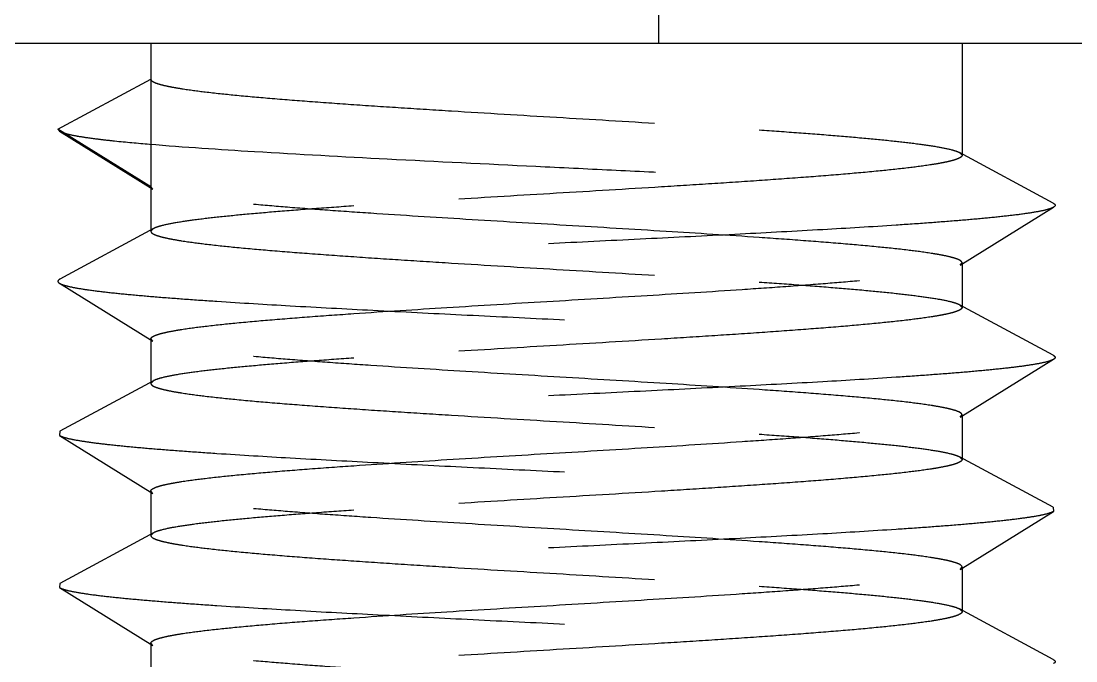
# Model space of a CAD drawing. Header units: inches. Extents: x 504 to 965, y -420 to -94.
# Drawn here: x 845.059 to 847.139, y -335.445 to -334.184 of the extents above; entities that cross this region are included whole.
import ezdxf

# ---------------------------------------------------------------- set-up
doc = ezdxf.new("R2010")
doc.units = ezdxf.units.IN
doc.header["$LTSCALE"] = 10
doc.header["$MEASUREMENT"] = 0
doc.linetypes.add('CENTER', pattern=[0.6, 0.375, -0.075, 0.075, -0.075])
doc.linetypes.add('HIDDEN', pattern=[0.2, 0.1, -0.1])
doc.layers.get('0').update_dxf_attribs({"linetype": 'CONTINUOUS'})
doc.layers.add('DEFAULT_2', color=8, linetype='HIDDEN')

msp = doc.modelspace()

# ---------------------------------------------------------------- linework, layer by layer
at = {"color": 7, "linetype": 'Continuous'}
msp.add_line((577.5555, -334.2269), (895.8513, -334.2269), dxfattribs=at)
at = {"linetype": 'CENTER'}
msp.add_arc((736.7034, -1690.9897), 1356.7628, 83.2637115, 96.7362885, dxfattribs=at)
at = {"layer": 'DEFAULT_2', "color": 8, "linetype": 'HIDDEN'}
for p, q in [((846.3163, -334.2269), (846.3163, -332.7269)), ((846.1163, -333.0269), (846.1163, -334.2269)), ((845.3147, -334.2269), (845.3147, -334.5983)), ((846.9147, -334.2269), (846.9147, -334.4483)), ((845.1312, -334.3969), (845.3147, -334.2983)), ((845.3147, -334.5105), (845.1312, -334.3969)), ((845.1312, -334.3969), (845.1342, -334.4007)), ((845.1342, -334.4007), (845.3184, -334.5151)), ((847.0943, -334.5426), (846.9098, -334.443)), ((846.9098, -334.443), (846.9147, -334.4483)), ((845.3184, -334.5151), (845.3147, -334.5105)), ((846.911, -334.6651), (847.0952, -334.5507)), ((845.3196, -334.593), (845.1352, -334.6926)), ((845.3196, -334.593), (845.3147, -334.5983)), ((846.911, -334.6651), (846.9147, -334.6605)), ((846.9147, -334.6605), (846.9147, -334.7483)), ((845.1342, -334.7007), (845.3184, -334.8151)), ((847.0943, -334.8426), (846.9098, -334.743)), ((846.9098, -334.743), (846.9147, -334.7483)), ((845.3184, -334.8151), (845.3147, -334.8105)), ((845.3147, -334.8105), (845.3147, -334.8983)), ((846.911, -334.9651), (847.0952, -334.8507)), ((845.3196, -334.893), (845.1352, -334.9926)), ((845.3196, -334.893), (845.3147, -334.8983)), ((846.911, -334.9651), (846.9147, -334.9605)), ((846.9147, -334.9605), (846.9147, -335.0483)), ((845.1352, -334.9926), (845.1342, -335.0007)), ((845.1342, -335.0007), (845.3184, -335.1151)), ((847.0943, -335.1426), (846.9098, -335.043)), ((846.9098, -335.043), (846.9147, -335.0483)), ((845.3184, -335.1151), (845.3147, -335.1105)), ((845.3147, -335.1105), (845.3147, -335.1983)), ((846.911, -335.2651), (847.0952, -335.1507)), ((847.0943, -335.1426), (847.0952, -335.1507)), ((845.3196, -335.193), (845.1352, -335.2926)), ((845.3196, -335.193), (845.3147, -335.1983)), ((846.911, -335.2651), (846.9147, -335.2605)), ((846.9147, -335.2605), (846.9147, -335.3483)), ((845.1352, -335.2926), (845.1342, -335.3007)), ((845.1342, -335.3007), (845.3184, -335.4151)), ((847.0943, -335.4426), (846.9098, -335.343)), ((846.9098, -335.343), (846.9147, -335.3483)), ((845.3184, -335.4151), (845.3147, -335.4105)), ((845.3147, -335.4105), (845.3147, -335.4983))]:
    msp.add_line(p, q, dxfattribs=at)
for points, knots in [([(845.3147, -334.2983), (845.3147, -334.2995), (845.3161, -334.3014), (845.3187, -334.3031), (845.3232, -334.3054), (845.3311, -334.3081), (845.343, -334.3111), (845.3582, -334.3142), (845.3848, -334.3186), (845.4258, -334.324), (845.4836, -334.3301), (845.5522, -334.3362), (845.6305, -334.3423), (845.717, -334.3485), (845.8103, -334.3547), (845.9436, -334.3631), (846.1147, -334.3733), (846.3171, -334.3854), (846.4504, -334.3939), (846.5147, -334.3983)], [0, 0, 0, 0, 0.002951, 0.005145, 0.007941, 0.015462, 0.025645, 0.038495, 0.053985, 0.092669, 0.1411, 0.19848, 0.263849, 0.336102, 0.414008, 0.496243, 0.668052, 0.839852, 1, 1, 1, 1]), ([(845.1342, -334.4007), (845.1365, -334.4021), (845.1429, -334.4045), (845.1547, -334.4076), (845.1708, -334.4107), (845.1911, -334.4138), (845.2156, -334.417), (845.2563, -334.4215), (845.2888, -334.4244), (845.3117, -334.4263)], [0, 0, 0, 0, 0.04471, 0.112491, 0.203751, 0.318314, 0.455838, 0.615766, 1, 1, 1, 1]), ([(846.5147, -334.3983), (846.5408, -334.4001), (846.5907, -334.4036), (846.662, -334.4092), (846.7259, -334.4147), (846.7814, -334.4202), (846.8277, -334.4256), (846.8643, -334.431), (846.8885, -334.4357), (846.9025, -334.4398), (846.9077, -334.4419), (846.9098, -334.443)], [0, 0, 0, 0, 0.196693, 0.37717, 0.538715, 0.679239, 0.796913, 0.890175, 0.957973, 0.982173, 1, 1, 1, 1]), ([(845.3117, -334.4263), (845.3807, -334.4321), (845.5371, -334.4424), (845.7912, -334.4562), (846.0259, -334.4676), (846.2224, -334.4772), (846.3682, -334.4843), (846.5082, -334.4915), (846.6391, -334.4987), (846.7579, -334.5058), (846.8618, -334.5129), (846.9379, -334.5191), (846.9896, -334.5242), (847.021, -334.5278), (847.047, -334.5313), (847.0678, -334.5348), (847.083, -334.5383), (847.0913, -334.541), (847.0943, -334.5426)], [0, 0, 0, 0, 0.116215, 0.263038, 0.427014, 0.510758, 0.5931, 0.672139, 0.746052, 0.813137, 0.871851, 0.920849, 0.941346, 0.959022, 0.973777, 0.985542, 0.994277, 1, 1, 1, 1]), ([(846.9147, -334.4483), (846.9147, -334.4495), (846.9133, -334.4514), (846.9107, -334.4531), (846.9062, -334.4554), (846.8984, -334.4581), (846.8865, -334.4611), (846.8713, -334.4642), (846.8447, -334.4686), (846.8037, -334.4739), (846.7459, -334.48), (846.6773, -334.4862), (846.599, -334.4923), (846.5125, -334.4985), (846.4192, -334.5047), (846.2858, -334.5131), (846.1148, -334.5233), (845.9124, -334.5354), (845.779, -334.5439), (845.7147, -334.5483)], [0, 0, 0, 0, 0.002946, 0.005136, 0.007926, 0.015442, 0.025615, 0.038456, 0.053942, 0.09261, 0.141033, 0.198411, 0.263781, 0.33604, 0.413953, 0.496193, 0.668011, 0.839832, 1, 1, 1, 1]), ([(846.5147, -334.6105), (846.4535, -334.6063), (846.3266, -334.5981), (846.1336, -334.5866), (845.9393, -334.575), (845.7823, -334.5652), (845.6651, -334.5571), (845.5868, -334.5512), (845.5167, -334.5453), (845.4559, -334.5395), (845.4054, -334.5336), (845.3701, -334.5286), (845.3476, -334.5243), (845.3351, -334.5214), (845.3256, -334.5185), (845.3204, -334.5163), (845.3184, -334.5151)], [0, 0, 0, 0, 0.153215, 0.317568, 0.482925, 0.639047, 0.710595, 0.776296, 0.835139, 0.886221, 0.928765, 0.962148, 0.975256, 0.985931, 0.994162, 1, 1, 1, 1]), ([(847.0952, -334.5507), (847.0938, -334.5516), (847.09, -334.5532), (847.0797, -334.5565), (847.0615, -334.5602), (847.0336, -334.5645), (846.9978, -334.5688), (846.9544, -334.5732), (846.9038, -334.5776), (846.8464, -334.582), (846.7577, -334.5881), (846.6339, -334.5956), (846.4731, -334.6042), (846.3, -334.6129), (846.1204, -334.6217), (845.9407, -334.6304), (845.7669, -334.6391), (845.6052, -334.6478), (845.4804, -334.6553), (845.3908, -334.6614), (845.3325, -334.6658), (845.281, -334.6701), (845.2366, -334.6745), (845.1999, -334.6788), (845.171, -334.6831), (845.1519, -334.6869), (845.1409, -334.6901), (845.1368, -334.6918), (845.1352, -334.6926)], [0, 0, 0, 0, 0.002611, 0.006215, 0.016495, 0.030864, 0.049236, 0.071467, 0.097374, 0.12674, 0.159315, 0.232952, 0.315766, 0.404918, 0.497344, 0.589872, 0.679323, 0.762625, 0.836921, 0.869882, 0.899668, 0.926026, 0.948731, 0.9676, 0.982482, 0.993281, 0.997144, 1, 1, 1, 1]), ([(845.7147, -334.5483), (845.6886, -334.5501), (845.6387, -334.5536), (845.5674, -334.5592), (845.5035, -334.5647), (845.4481, -334.5702), (845.4017, -334.5756), (845.3651, -334.581), (845.3409, -334.5857), (845.3269, -334.5898), (845.3217, -334.5919), (845.3196, -334.593)], [0, 0, 0, 0, 0.196709, 0.377163, 0.538697, 0.679227, 0.796903, 0.890174, 0.957969, 0.982175, 1, 1, 1, 1]), ([(847.0943, -334.5426), (847.0953, -334.5432), (847.0969, -334.5442), (847.0983, -334.5462), (847.0982, -334.5477), (847.0973, -334.5493), (847.0961, -334.5501), (847.0952, -334.5507)], [0, 0, 0, 0, 0.316104, 0.524236, 0.615623, 0.718573, 1, 1, 1, 1]), ([(845.3147, -334.5983), (845.3147, -334.5995), (845.3161, -334.6014), (845.3187, -334.6031), (845.3232, -334.6054), (845.3311, -334.6081), (845.343, -334.6111), (845.3582, -334.6142), (845.3848, -334.6186), (845.4258, -334.624), (845.4836, -334.6301), (845.5522, -334.6362), (845.6305, -334.6423), (845.717, -334.6485), (845.8103, -334.6547), (845.9436, -334.6631), (846.1147, -334.6733), (846.3171, -334.6854), (846.4504, -334.6939), (846.5147, -334.6983)], [0, 0, 0, 0, 0.002951, 0.005147, 0.007944, 0.015466, 0.025647, 0.038499, 0.05399, 0.092674, 0.141104, 0.198485, 0.263857, 0.336107, 0.414011, 0.496244, 0.668052, 0.839855, 1, 1, 1, 1]), ([(846.9147, -334.6605), (846.9147, -334.6593), (846.9133, -334.6574), (846.9107, -334.6556), (846.9062, -334.6533), (846.8983, -334.6507), (846.8864, -334.6476), (846.8712, -334.6446), (846.8446, -334.6401), (846.8036, -334.6348), (846.7458, -334.6287), (846.6772, -334.6226), (846.5989, -334.6164), (846.5437, -334.6125), (846.5147, -334.6105)], [0, 0, 0, 0, 0.008786, 0.015321, 0.023648, 0.046042, 0.076335, 0.114577, 0.160673, 0.27577, 0.419851, 0.590553, 0.785114, 1, 1, 1, 1]), ([(845.7147, -334.7605), (845.7759, -334.7563), (845.9028, -334.7481), (846.0959, -334.7366), (846.2901, -334.725), (846.4472, -334.7152), (846.5644, -334.7071), (846.6427, -334.7012), (846.7127, -334.6953), (846.7735, -334.6895), (846.824, -334.6836), (846.8593, -334.6786), (846.8818, -334.6743), (846.8943, -334.6714), (846.9038, -334.6685), (846.909, -334.6663), (846.911, -334.6651)], [0, 0, 0, 0, 0.153219, 0.317585, 0.482945, 0.639064, 0.710611, 0.776315, 0.83516, 0.886237, 0.928778, 0.962155, 0.975262, 0.985932, 0.994163, 1, 1, 1, 1]), ([(845.1352, -334.6926), (845.1341, -334.6932), (845.1325, -334.6942), (845.1311, -334.6962), (845.1312, -334.6977), (845.1321, -334.6993), (845.1333, -334.7001), (845.1342, -334.7007)], [0, 0, 0, 0, 0.316081, 0.524228, 0.615626, 0.718557, 1, 1, 1, 1]), ([(846.5147, -334.6983), (846.5408, -334.7001), (846.5907, -334.7036), (846.662, -334.7092), (846.7259, -334.7147), (846.7814, -334.7202), (846.8277, -334.7256), (846.8643, -334.731), (846.8885, -334.7357), (846.9025, -334.7398), (846.9077, -334.7419), (846.9098, -334.743)], [0, 0, 0, 0, 0.196688, 0.377164, 0.538712, 0.679237, 0.796915, 0.890178, 0.957977, 0.982175, 1, 1, 1, 1]), ([(845.1342, -334.7007), (845.1356, -334.7016), (845.1394, -334.7032), (845.1497, -334.7065), (845.1679, -334.7102), (845.1958, -334.7145), (845.2316, -334.7188), (845.275, -334.7232), (845.3256, -334.7276), (845.383, -334.732), (845.4717, -334.7381), (845.5955, -334.7456), (845.7563, -334.7542), (845.9295, -334.7629), (846.109, -334.7717), (846.2887, -334.7804), (846.4625, -334.7891), (846.6242, -334.7978), (846.749, -334.8053), (846.8386, -334.8114), (846.8969, -334.8158), (846.9484, -334.8201), (846.9928, -334.8245), (847.0295, -334.8288), (847.0584, -334.8331), (847.0775, -334.8369), (847.0885, -334.8401), (847.0926, -334.8418), (847.0943, -334.8426)], [0, 0, 0, 0, 0.002611, 0.006216, 0.016495, 0.030865, 0.049236, 0.071467, 0.097374, 0.12674, 0.159315, 0.232952, 0.315766, 0.404918, 0.497344, 0.589872, 0.679323, 0.762625, 0.836921, 0.869882, 0.899668, 0.926025, 0.948731, 0.9676, 0.982482, 0.99328, 0.997143, 1, 1, 1, 1]), ([(845.3147, -334.8105), (845.3147, -334.8093), (845.3161, -334.8074), (845.3187, -334.8056), (845.3233, -334.8033), (845.3311, -334.8007), (845.343, -334.7976), (845.3582, -334.7946), (845.3848, -334.7901), (845.4258, -334.7848), (845.4836, -334.7787), (845.5523, -334.7726), (845.6305, -334.7664), (845.6857, -334.7625), (845.7147, -334.7605)], [0, 0, 0, 0, 0.008793, 0.015335, 0.023667, 0.046068, 0.076369, 0.114618, 0.160717, 0.275825, 0.419907, 0.590602, 0.785144, 1, 1, 1, 1]), ([(846.9147, -334.7483), (846.9147, -334.7495), (846.9133, -334.7514), (846.9107, -334.7531), (846.9062, -334.7554), (846.8984, -334.7581), (846.8865, -334.7611), (846.8713, -334.7642), (846.8447, -334.7686), (846.8037, -334.7739), (846.7459, -334.78), (846.6773, -334.7862), (846.599, -334.7923), (846.5125, -334.7985), (846.4192, -334.8047), (846.2858, -334.8131), (846.1148, -334.8233), (845.9124, -334.8354), (845.779, -334.8439), (845.7147, -334.8483)], [0, 0, 0, 0, 0.002947, 0.005136, 0.007927, 0.015443, 0.025617, 0.038458, 0.053945, 0.092616, 0.141039, 0.198415, 0.263784, 0.336042, 0.413954, 0.496196, 0.668015, 0.839831, 1, 1, 1, 1]), ([(846.5147, -334.9105), (846.4535, -334.9063), (846.3266, -334.8981), (846.1335, -334.8866), (845.9393, -334.875), (845.7823, -334.8652), (845.6651, -334.8571), (845.5868, -334.8512), (845.5167, -334.8453), (845.4559, -334.8395), (845.4054, -334.8336), (845.3701, -334.8286), (845.3476, -334.8243), (845.3351, -334.8214), (845.3256, -334.8185), (845.3204, -334.8163), (845.3184, -334.8151)], [0, 0, 0, 0, 0.153219, 0.317574, 0.482931, 0.639056, 0.710605, 0.776306, 0.83515, 0.886228, 0.928771, 0.962153, 0.97526, 0.985931, 0.994163, 1, 1, 1, 1]), ([(847.0943, -334.8426), (847.0953, -334.8432), (847.0969, -334.8442), (847.0983, -334.8462), (847.0982, -334.8477), (847.0973, -334.8493), (847.0961, -334.8501), (847.0952, -334.8507)], [0, 0, 0, 0, 0.316082, 0.524236, 0.615651, 0.718581, 1, 1, 1, 1]), ([(847.0952, -334.8507), (847.0938, -334.8516), (847.09, -334.8532), (847.0797, -334.8565), (847.0615, -334.8602), (847.0336, -334.8645), (846.9978, -334.8688), (846.9544, -334.8732), (846.9038, -334.8776), (846.8464, -334.882), (846.7577, -334.8881), (846.6339, -334.8956), (846.4731, -334.9042), (846.3, -334.9129), (846.1204, -334.9217), (845.9407, -334.9304), (845.7669, -334.9391), (845.6052, -334.9478), (845.4804, -334.9553), (845.3908, -334.9614), (845.3325, -334.9658), (845.281, -334.9701), (845.2366, -334.9745), (845.1999, -334.9788), (845.171, -334.9831), (845.1519, -334.9869), (845.1409, -334.9901), (845.1368, -334.9918), (845.1352, -334.9926)], [0, 0, 0, 0, 0.002611, 0.006217, 0.016495, 0.030866, 0.049236, 0.071468, 0.097374, 0.126741, 0.159315, 0.232952, 0.315766, 0.404918, 0.497344, 0.589872, 0.679323, 0.762625, 0.836921, 0.869881, 0.899668, 0.926024, 0.948731, 0.967599, 0.982482, 0.993279, 0.997143, 1, 1, 1, 1]), ([(845.7147, -334.8483), (845.6886, -334.8501), (845.6387, -334.8536), (845.5674, -334.8592), (845.5035, -334.8647), (845.4481, -334.8702), (845.4017, -334.8756), (845.3651, -334.881), (845.3409, -334.8857), (845.3269, -334.8898), (845.3217, -334.8919), (845.3196, -334.893)], [0, 0, 0, 0, 0.196694, 0.377169, 0.538708, 0.679229, 0.796904, 0.89017, 0.957973, 0.982173, 1, 1, 1, 1]), ([(845.3147, -334.8983), (845.3147, -334.8995), (845.3161, -334.9014), (845.3187, -334.9031), (845.3232, -334.9054), (845.3311, -334.9081), (845.343, -334.9111), (845.3582, -334.9142), (845.3848, -334.9186), (845.4257, -334.924), (845.4836, -334.9301), (845.5522, -334.9362), (845.6304, -334.9423), (845.717, -334.9485), (845.8103, -334.9547), (845.9436, -334.9631), (846.1147, -334.9733), (846.3171, -334.9854), (846.4504, -334.9939), (846.5147, -334.9983)], [0, 0, 0, 0, 0.002951, 0.005144, 0.007939, 0.015463, 0.025642, 0.03849, 0.053982, 0.092659, 0.141089, 0.19847, 0.263839, 0.336093, 0.413997, 0.496228, 0.668038, 0.839847, 1, 1, 1, 1]), ([(846.9147, -334.9605), (846.9147, -334.9593), (846.9133, -334.9574), (846.9107, -334.9556), (846.9062, -334.9533), (846.8983, -334.9507), (846.8864, -334.9476), (846.8712, -334.9446), (846.8446, -334.9401), (846.8036, -334.9348), (846.7458, -334.9287), (846.6772, -334.9226), (846.599, -334.9164), (846.5437, -334.9125), (846.5147, -334.9105)], [0, 0, 0, 0, 0.008781, 0.015312, 0.023635, 0.04602, 0.076306, 0.114544, 0.160637, 0.275732, 0.419816, 0.590523, 0.785097, 1, 1, 1, 1]), ([(845.7147, -335.0605), (845.7759, -335.0563), (845.9028, -335.0481), (846.0959, -335.0366), (846.2901, -335.025), (846.4472, -335.0152), (846.5644, -335.0071), (846.6427, -335.0012), (846.7127, -334.9953), (846.7735, -334.9895), (846.824, -334.9836), (846.8593, -334.9786), (846.8818, -334.9743), (846.8943, -334.9714), (846.9038, -334.9685), (846.909, -334.9663), (846.911, -334.9651)], [0, 0, 0, 0, 0.153218, 0.317584, 0.482947, 0.639065, 0.710611, 0.776314, 0.835159, 0.886236, 0.928778, 0.962156, 0.975263, 0.985933, 0.994163, 1, 1, 1, 1]), ([(845.1342, -335.0007), (845.1356, -335.0016), (845.1394, -335.0032), (845.1497, -335.0065), (845.1679, -335.0102), (845.1958, -335.0145), (845.2316, -335.0188), (845.275, -335.0232), (845.3256, -335.0276), (845.383, -335.032), (845.4717, -335.0381), (845.5955, -335.0456), (845.7563, -335.0542), (845.9295, -335.0629), (846.109, -335.0717), (846.2887, -335.0804), (846.4625, -335.0891), (846.6242, -335.0978), (846.749, -335.1053), (846.8386, -335.1114), (846.8969, -335.1158), (846.9484, -335.1201), (846.9928, -335.1245), (847.0295, -335.1288), (847.0584, -335.1331), (847.0775, -335.1369), (847.0885, -335.1401), (847.0926, -335.1418), (847.0943, -335.1426)], [0, 0, 0, 0, 0.002611, 0.006217, 0.016495, 0.030866, 0.049236, 0.071468, 0.097374, 0.126741, 0.159315, 0.232952, 0.315766, 0.404918, 0.497344, 0.589872, 0.679323, 0.762625, 0.836921, 0.869881, 0.899668, 0.926024, 0.948731, 0.967598, 0.982482, 0.993279, 0.997142, 1, 1, 1, 1]), ([(846.5147, -334.9983), (846.5408, -335.0001), (846.5907, -335.0036), (846.662, -335.0092), (846.7259, -335.0147), (846.7814, -335.0202), (846.8277, -335.0256), (846.8643, -335.031), (846.8885, -335.0357), (846.9025, -335.0398), (846.9077, -335.0419), (846.9098, -335.043)], [0, 0, 0, 0, 0.196687, 0.377166, 0.538714, 0.67924, 0.796917, 0.890181, 0.95798, 0.982176, 1, 1, 1, 1]), ([(846.9147, -335.0483), (846.9147, -335.0495), (846.9133, -335.0514), (846.9107, -335.0531), (846.9062, -335.0554), (846.8984, -335.0581), (846.8865, -335.0611), (846.8713, -335.0642), (846.8447, -335.0686), (846.8037, -335.0739), (846.7459, -335.08), (846.6773, -335.0862), (846.5991, -335.0923), (846.5125, -335.0985), (846.4192, -335.1047), (846.2859, -335.1131), (846.1148, -335.1233), (845.9124, -335.1354), (845.779, -335.1439), (845.7147, -335.1483)], [0, 0, 0, 0, 0.002946, 0.005135, 0.007925, 0.01544, 0.025613, 0.038453, 0.053939, 0.092609, 0.141032, 0.198407, 0.263774, 0.33603, 0.413943, 0.496185, 0.668011, 0.839829, 1, 1, 1, 1]), ([(845.3147, -335.1105), (845.3147, -335.1093), (845.3161, -335.1074), (845.3187, -335.1056), (845.3233, -335.1033), (845.3311, -335.1006), (845.343, -335.0976), (845.3582, -335.0946), (845.3849, -335.0901), (845.4258, -335.0848), (845.4836, -335.0787), (845.5523, -335.0726), (845.6305, -335.0664), (845.6857, -335.0625), (845.7147, -335.0605)], [0, 0, 0, 0, 0.008795, 0.015339, 0.023673, 0.046078, 0.076382, 0.114633, 0.160732, 0.27584, 0.41992, 0.590611, 0.785151, 1, 1, 1, 1]), ([(846.5147, -335.2105), (846.4535, -335.2063), (846.3266, -335.1981), (846.1335, -335.1866), (845.9393, -335.175), (845.7823, -335.1652), (845.6651, -335.1571), (845.5868, -335.1512), (845.5167, -335.1453), (845.4559, -335.1395), (845.4054, -335.1336), (845.3701, -335.1286), (845.3476, -335.1243), (845.3351, -335.1214), (845.3256, -335.1185), (845.3204, -335.1163), (845.3184, -335.1151)], [0, 0, 0, 0, 0.153219, 0.317575, 0.482929, 0.639053, 0.710603, 0.776306, 0.83515, 0.886228, 0.92877, 0.962153, 0.97526, 0.985931, 0.994164, 1, 1, 1, 1]), ([(847.0952, -335.1507), (847.0938, -335.1516), (847.09, -335.1532), (847.0797, -335.1565), (847.0615, -335.1602), (847.0336, -335.1645), (846.9978, -335.1688), (846.9544, -335.1732), (846.9038, -335.1776), (846.8464, -335.182), (846.7577, -335.1881), (846.6339, -335.1956), (846.4731, -335.2042), (846.3, -335.2129), (846.1204, -335.2217), (845.9407, -335.2304), (845.7669, -335.2391), (845.6052, -335.2478), (845.4804, -335.2553), (845.3908, -335.2614), (845.3325, -335.2658), (845.281, -335.2701), (845.2366, -335.2745), (845.1999, -335.2788), (845.171, -335.2831), (845.1519, -335.2869), (845.1409, -335.2901), (845.1368, -335.2918), (845.1352, -335.2926)], [0, 0, 0, 0, 0.002611, 0.006217, 0.016495, 0.030866, 0.049236, 0.071468, 0.097374, 0.126741, 0.159315, 0.232952, 0.315766, 0.404918, 0.497344, 0.589872, 0.679323, 0.762625, 0.836921, 0.869881, 0.899668, 0.926024, 0.948731, 0.967598, 0.982482, 0.993279, 0.997142, 1, 1, 1, 1]), ([(845.7147, -335.1483), (845.6886, -335.1501), (845.6387, -335.1536), (845.5674, -335.1592), (845.5035, -335.1647), (845.4481, -335.1702), (845.4017, -335.1756), (845.3651, -335.181), (845.3409, -335.1857), (845.3269, -335.1898), (845.3217, -335.1919), (845.3196, -335.193)], [0, 0, 0, 0, 0.196695, 0.377171, 0.538714, 0.679235, 0.796907, 0.890171, 0.957972, 0.982173, 1, 1, 1, 1]), ([(845.3147, -335.1983), (845.3147, -335.1995), (845.3161, -335.2014), (845.3187, -335.2031), (845.3232, -335.2054), (845.331, -335.2081), (845.343, -335.2111), (845.3582, -335.2142), (845.3848, -335.2186), (845.4257, -335.2239), (845.4835, -335.23), (845.5522, -335.2362), (845.6304, -335.2423), (845.7169, -335.2485), (845.8102, -335.2547), (845.9436, -335.2631), (846.1147, -335.2733), (846.3171, -335.2854), (846.4504, -335.2939), (846.5147, -335.2983)], [0, 0, 0, 0, 0.002949, 0.00514, 0.007933, 0.015453, 0.025628, 0.038472, 0.05396, 0.092632, 0.141056, 0.198435, 0.263805, 0.336061, 0.41397, 0.496206, 0.668022, 0.839839, 1, 1, 1, 1]), ([(846.9147, -335.2605), (846.9147, -335.2593), (846.9133, -335.2574), (846.9107, -335.2556), (846.9062, -335.2533), (846.8984, -335.2507), (846.8864, -335.2476), (846.8712, -335.2446), (846.8446, -335.2401), (846.8037, -335.2348), (846.7458, -335.2287), (846.6772, -335.2226), (846.599, -335.2164), (846.5437, -335.2125), (846.5147, -335.2105)], [0, 0, 0, 0, 0.008779, 0.015303, 0.023617, 0.045999, 0.076283, 0.11451, 0.160603, 0.275693, 0.419792, 0.590503, 0.785066, 1, 1, 1, 1]), ([(845.7147, -335.3605), (845.7759, -335.3563), (845.9028, -335.3481), (846.0959, -335.3366), (846.2901, -335.325), (846.4472, -335.3152), (846.5644, -335.3071), (846.6427, -335.3012), (846.7127, -335.2953), (846.7735, -335.2895), (846.824, -335.2836), (846.8593, -335.2786), (846.8818, -335.2743), (846.8943, -335.2714), (846.9038, -335.2685), (846.909, -335.2663), (846.911, -335.2651)], [0, 0, 0, 0, 0.153216, 0.31758, 0.482942, 0.639062, 0.710609, 0.776311, 0.835154, 0.886236, 0.928777, 0.962154, 0.975263, 0.985935, 0.994162, 1, 1, 1, 1]), ([(845.1342, -335.3007), (845.1356, -335.3016), (845.1394, -335.3032), (845.1497, -335.3065), (845.1679, -335.3102), (845.1958, -335.3145), (845.2316, -335.3188), (845.275, -335.3232), (845.3256, -335.3276), (845.383, -335.332), (845.4717, -335.3381), (845.5955, -335.3456), (845.7563, -335.3542), (845.9295, -335.3629), (846.109, -335.3717), (846.2887, -335.3804), (846.4625, -335.3891), (846.6242, -335.3978), (846.749, -335.4053), (846.8386, -335.4114), (846.8969, -335.4158), (846.9484, -335.4201), (846.9928, -335.4245), (847.0295, -335.4288), (847.0584, -335.4331), (847.0775, -335.4369), (847.0885, -335.4401), (847.0926, -335.4418), (847.0943, -335.4426)], [0, 0, 0, 0, 0.00261, 0.006217, 0.016495, 0.030865, 0.049236, 0.071468, 0.097374, 0.126741, 0.159315, 0.232952, 0.315766, 0.404918, 0.497344, 0.589872, 0.679323, 0.762625, 0.836921, 0.869881, 0.899668, 0.926024, 0.948731, 0.967599, 0.982482, 0.993279, 0.997142, 1, 1, 1, 1]), ([(846.5147, -335.2983), (846.5408, -335.3001), (846.5907, -335.3036), (846.662, -335.3092), (846.7259, -335.3147), (846.7814, -335.3202), (846.8277, -335.3256), (846.8643, -335.331), (846.8885, -335.3357), (846.9025, -335.3398), (846.9077, -335.3419), (846.9098, -335.343)], [0, 0, 0, 0, 0.196706, 0.377159, 0.538698, 0.67923, 0.796907, 0.890176, 0.957971, 0.982175, 1, 1, 1, 1]), ([(845.3147, -335.4105), (845.3147, -335.4093), (845.3161, -335.4074), (845.3187, -335.4056), (845.3233, -335.4033), (845.3311, -335.4007), (845.343, -335.3976), (845.3582, -335.3946), (845.3848, -335.3901), (845.4258, -335.3848), (845.4836, -335.3787), (845.5523, -335.3726), (845.6305, -335.3664), (845.6857, -335.3625), (845.7147, -335.3605)], [0, 0, 0, 0, 0.008794, 0.015336, 0.023669, 0.046072, 0.076374, 0.114624, 0.160722, 0.275827, 0.419908, 0.590601, 0.785144, 1, 1, 1, 1]), ([(846.9147, -335.3483), (846.9147, -335.3495), (846.9133, -335.3514), (846.9107, -335.3531), (846.9062, -335.3554), (846.8984, -335.3581), (846.8864, -335.3611), (846.8712, -335.3642), (846.8446, -335.3686), (846.8037, -335.3739), (846.7459, -335.38), (846.6772, -335.3862), (846.599, -335.3923), (846.5125, -335.3985), (846.4192, -335.4047), (846.2858, -335.4131), (846.1147, -335.4233), (845.9123, -335.4354), (845.779, -335.4439), (845.7147, -335.4483)], [0, 0, 0, 0, 0.002948, 0.005141, 0.007935, 0.015452, 0.025627, 0.038475, 0.053962, 0.092639, 0.141064, 0.198443, 0.263812, 0.336063, 0.413972, 0.496211, 0.66803, 0.839842, 1, 1, 1, 1]), ([(846.5147, -335.5105), (846.4535, -335.5063), (846.3266, -335.4981), (846.1335, -335.4866), (845.9393, -335.475), (845.7823, -335.4652), (845.6651, -335.4571), (845.5868, -335.4512), (845.5167, -335.4453), (845.4559, -335.4395), (845.4054, -335.4336), (845.3701, -335.4286), (845.3476, -335.4243), (845.3351, -335.4214), (845.3256, -335.4185), (845.3204, -335.4163), (845.3184, -335.4151)], [0, 0, 0, 0, 0.153218, 0.317576, 0.482929, 0.639051, 0.710601, 0.776305, 0.835151, 0.886229, 0.928771, 0.962152, 0.97526, 0.985931, 0.994163, 1, 1, 1, 1]), ([(847.0943, -335.4426), (847.0953, -335.4432), (847.0969, -335.4442), (847.0983, -335.4462), (847.0982, -335.4477), (847.0973, -335.4493), (847.0961, -335.4501), (847.0952, -335.4507)], [0, 0, 0, 0, 0.316234, 0.52428, 0.615716, 0.718695, 1, 1, 1, 1])]:
    msp.add_open_spline(points, degree=3, knots=knots, dxfattribs=at)

doc.saveas('drawing.dxf')
